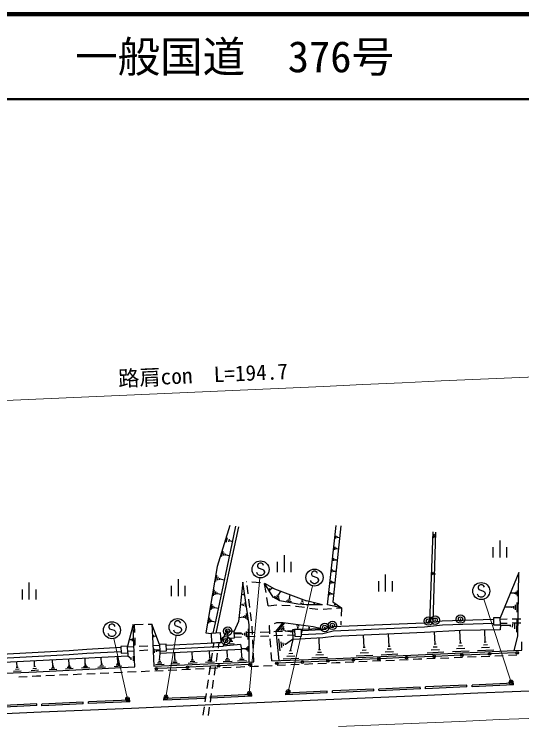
# Model space of a CAD drawing. Units: millimetres, scale not verified. Extents: x 40000 to 680000, y 20000 to 380000.
# Drawn here: x 209578 to 269242, y 297108 to 380000 of the extents above; entities that cross this region are included whole.
import ezdxf
from ezdxf.enums import TextEntityAlignment as Align

# ---------------------------------------------------------------- set-up
doc = ezdxf.new("R2010")
doc.units = ezdxf.units.MM
doc.header["$LTSCALE"] = 1000
doc.header["$PDMODE"] = 32
doc.header["$PDSIZE"] = 500
doc.linetypes.add('CHAIN', pattern=[18.5, 12, -1.5, 3.5, -1.5])
for name, color, linetype, lineweight in [('M-BGD', 7, 'Continuous', 25), ('M-BMK', 2, 'CHAIN', 13), ('M-STR-HTXT', 7, 'Continuous', 13), ('M-STR-STRC', 7, 'Continuous', 25), ('M-TTL', 2, 'Continuous', 140), ('M-TTL-LINE', 7, 'Continuous', 50)]:
    doc.layers.add(name, color=color, linetype=linetype, lineweight=lineweight)
doc.layers.add('M-TTL-TXT', color=7, linetype='Continuous')
doc.styles.add('ＭＳ ゴシック', font='')
doc.styles.get('ＭＳ ゴシック').set_extended_font_data('MS Gothic')

msp = doc.modelspace()

# ---------------------------------------------------------------- linework, layer by layer
at = {"layer": 'M-BGD'}
for p, q in [((258423, 308588), (258807, 319207)), ((258810, 308632), (259141, 319152)), ((234477, 317985), (234653, 318544)), ((234801, 318037), (234889, 318317)), ((247395, 318415), (247429, 318735)), ((247563, 318478), (247580, 318638)), ((247572, 318558), (247812, 318532)), ((234845, 318177), (235264, 318045)), ((266643, 318178), (266643, 316178)), ((233942, 316284), (234158, 316969)), ((234167, 316401), (234275, 316744)), ((247252, 317095), (247287, 317419)), ((247423, 317158), (247440, 317320)), ((247431, 317239), (247675, 317213)), ((265843, 317378), (265843, 316178)), ((267443, 317378), (267443, 316178)), ((234365, 316433), (234419, 316604)), ((234392, 316519), (234906, 316357)), ((241298, 316452), (241298, 314452)), ((247109, 315770), (247144, 316098)), ((247282, 315834), (247300, 315999)), ((247291, 315916), (247537, 315890)), ((240498, 315652), (240498, 314452)), ((242098, 315652), (242098, 314452)), ((246965, 314441), (247001, 314774)), ((247141, 314506), (247159, 314672)), ((247150, 314589), (247399, 314562)), ((253190, 314201), (253190, 312201)), ((268864, 314412), (266700, 309103)), ((228846, 313640), (228846, 311640)), ((233275, 313344), (233406, 314124)), ((233503, 313506), (233568, 313897)), ((233714, 313571), (233747, 313766)), ((233731, 313669), (234316, 313570)), ((246821, 313107), (246857, 313444)), ((246999, 313173), (247017, 313342)), ((252390, 313401), (252390, 312201)), ((253990, 313401), (253990, 312201)), ((211315, 313228), (211315, 311228)), ((228046, 312840), (228046, 311640)), ((229646, 312840), (229646, 311640)), ((236914, 313320), (236900, 313321)), ((237077, 311899), (236953, 312891)), ((238511, 313216), (237513, 313281)), ((239179, 312085), (239013, 313071)), ((239712, 312296), (239556, 312552)), ((239634, 312424), (239953, 312619)), ((247008, 313257), (247261, 313230)), ((210515, 312428), (210515, 311228)), ((212115, 312428), (212115, 311228)), ((232993, 311662), (233114, 312386)), ((233204, 311813), (233265, 312175)), ((233400, 311873), (233431, 312054)), ((233415, 311963), (233958, 311872)), ((236532, 311837), (236301, 311802)), ((236518, 311929), (236546, 311744)), ((240728, 311698), (240570, 311786)), ((240649, 311742), (240913, 312217)), ((241930, 311351), (242012, 311816)), ((246676, 311769), (246713, 312111)), ((246856, 311836), (246875, 312007)), ((246866, 311921), (247122, 311894)), ((268359, 311979), (267875, 311985)), ((268360, 312060), (268358, 311898)), ((268522, 312138), (268518, 311816)), ((268686, 312297), (268677, 311652)), ((236674, 310881), (236740, 310444)), ((237275, 310311), (237151, 311304)), ((239443, 310507), (239278, 311493)), ((240790, 311249), (240156, 311602)), ((240719, 311496), (240403, 311672)), ((242185, 310986), (241565, 311095)), ((242057, 311168), (241747, 311223)), ((242007, 311337), (241852, 311365)), ((243532, 310988), (243340, 311007)), ((243436, 310998), (243465, 311286)), ((245815, 310636), (243946, 311110)), ((244851, 310772), (244849, 310881)), ((268667, 310910), (268652, 309749)), ((232720, 310035), (232832, 310704)), ((232915, 310174), (232971, 310508)), ((233096, 310229), (233124, 310397)), ((233110, 310313), (233612, 310229)), ((236489, 310630), (236161, 310581)), ((236472, 310739), (236505, 310521)), ((239443, 310507), (240435, 310633)), ((241033, 310600), (242030, 310523)), ((242628, 310476), (242705, 310470)), ((242705, 310470), (243695, 310331)), ((243609, 310786), (243225, 310825)), ((244289, 310247), (245280, 310108)), ((244894, 310772), (244807, 310771)), ((245876, 310105), (246872, 310189)), ((247327, 310583), (247165, 310615)), ((247246, 310599), (247287, 310801)), ((247470, 310239), (248032, 310287)), ((248032, 310287), (247992, 309288)), ((268079, 310338), (267208, 310349)), ((268080, 310410), (268078, 310265)), ((268274, 310480), (268270, 310190)), ((268470, 310623), (268462, 310042)), ((236534, 309274), (236562, 309088)), ((236706, 309395), (236762, 309023)), ((236864, 309608), (236975, 308865)), ((237473, 308724), (237349, 309716)), ((232456, 308463), (232559, 309076)), ((232635, 308590), (232687, 308897)), ((232801, 308641), (232827, 308795)), ((232814, 308718), (233274, 308641)), ((236548, 309181), (235991, 309098)), ((240167, 308437), (240455, 308558)), ((240455, 308558), (241142, 308535)), ((240556, 307490), (241331, 308454)), ((247969, 308688), (247953, 308290)), ((266704, 308951), (267508, 308964)), ((266718, 308471), (267517, 308485)), ((268108, 308975), (269108, 308992)), ((268117, 308495), (269117, 308512)), ((268123, 308367), (268118, 307984)), ((268380, 308555), (268370, 307790)), ((268641, 308934), (268620, 307404)), ((223737, 308314), (224737, 308334)), ((223767, 307352), (223737, 308314)), ((225336, 308346), (225750, 308354)), ((226655, 305954), (225750, 308354)), ((237061, 307820), (237051, 306548)), ((237585, 307128), (237536, 308127)), ((239582, 308192), (239613, 308205)), ((239643, 307228), (239582, 308192)), ((240910, 307602), (241297, 308084)), ((241167, 307593), (241361, 307834)), ((241376, 307524), (241473, 307645)), ((241425, 307584), (242340, 307435)), ((241697, 307550), (242537, 307582)), ((242767, 308178), (243090, 308136)), ((242827, 308006), (242988, 307985)), ((242907, 307995), (242876, 307753)), ((244169, 307995), (244316, 307976)), ((244243, 307986), (244219, 307802)), ((262017, 306122), (261952, 307607)), ((264941, 306221), (264878, 307664)), ((267865, 308179), (266717, 308195)), ((267866, 308275), (267864, 308084)), ((223812, 305934), (223786, 306752)), ((225986, 306838), (225973, 307072)), ((225979, 306955), (226272, 306971)), ((235123, 306309), (235085, 306742)), ((235461, 307314), (236301, 307345)), ((236420, 307189), (235466, 307196)), ((235482, 306834), (236314, 306866)), ((236421, 307268), (236419, 307109)), ((236633, 307346), (236631, 307028)), ((236846, 307503), (236842, 306868)), ((236901, 307368), (237900, 307406)), ((236914, 306888), (237913, 306926)), ((238500, 307429), (239499, 307467)), ((238513, 306949), (239512, 306987)), ((240098, 307489), (241098, 307527)), ((240112, 307010), (241111, 307047)), ((241711, 307070), (242543, 307102)), ((245459, 305330), (245404, 306710)), ((250699, 305602), (250635, 307054)), ((253640, 305735), (253575, 307192)), ((259038, 305982), (258974, 307451)), ((223461, 306516), (223096, 306503)), ((223456, 306662), (223466, 306370)), ((223632, 305909), (223812, 305934)), ((233034, 306177), (232942, 305556)), ((233646, 306213), (233544, 305529)), ((236183, 305960), (234141, 305781)), ((235437, 306046), (234860, 305995)), ((235268, 306322), (234979, 306296)), ((237665, 305530), (237615, 306529)), ((239745, 305632), (239681, 306630)), ((240827, 305226), (240686, 306613)), ((241023, 305597), (240952, 306290)), ((241236, 305793), (241201, 306140)), ((241459, 305904), (241441, 306077)), ((241450, 305990), (242302, 306596)), ((242066, 305202), (242371, 306561)), ((259160, 305987), (258915, 305976)), ((262140, 306128), (261893, 306117)), ((265195, 305911), (264714, 305890)), ((265061, 306227), (264820, 306216)), ((269220, 305294), (269237, 306294)), ((222911, 305677), (223686, 305717)), ((222932, 305197), (223706, 305237)), ((224286, 305748), (225284, 305799)), ((224305, 305268), (225304, 305320)), ((225883, 305830), (226658, 305870)), ((225903, 305351), (226677, 305390)), ((226075, 304972), (226047, 305470)), ((226316, 305111), (226302, 305359)), ((226309, 305235), (226682, 305256)), ((226686, 305170), (226686, 304887)), ((230524, 304292), (230490, 305075)), ((232576, 304386), (232542, 305176)), ((234638, 304480), (234603, 305277)), ((236733, 305449), (236267, 305453)), ((236327, 304554), (236292, 305351)), ((236733, 305527), (236732, 305372)), ((236889, 305603), (236887, 305293)), ((237045, 305758), (237041, 305137)), ((242182, 305207), (241950, 305198)), ((245574, 305335), (245344, 305325)), ((250956, 305290), (250472, 305269)), ((250820, 305607), (250578, 305597)), ((254154, 305109), (253183, 305066)), ((253897, 305422), (253412, 305401)), ((253761, 305741), (253519, 305730)), ((260060, 305045), (258101, 304959)), ((259556, 305350), (258576, 305307)), ((259297, 305666), (258807, 305644)), ((263050, 305175), (261070, 305089)), ((262540, 305484), (261550, 305440)), ((262278, 305803), (261783, 305781)), ((265944, 305301), (264021, 305217)), ((265449, 305601), (264488, 305559)), ((222958, 304584), (202909, 303572)), ((216040, 303555), (216007, 304233)), ((217946, 303649), (217913, 304329)), ((219855, 303743), (219822, 304426)), ((221768, 303837), (221734, 304522)), ((222942, 304967), (222958, 304584)), ((223280, 304304), (222958, 304584)), ((223275, 304447), (223285, 304162)), ((223554, 304599), (223574, 304030)), ((226665, 304118), (226728, 304889)), ((228482, 304199), (228448, 304974)), ((230589, 304295), (230459, 304289)), ((232715, 304216), (232452, 304205)), ((232642, 304389), (232510, 304383)), ((232853, 304962), (232706, 303973)), ((233456, 304936), (233308, 303947)), ((234778, 304309), (234512, 304297)), ((234704, 304483), (234571, 304477)), ((236467, 304382), (236201, 304371)), ((236393, 304556), (236260, 304551)), ((237744, 303932), (237695, 304931)), ((239846, 304035), (239783, 305033)), ((243031, 304312), (241176, 304238)), ((242555, 304602), (241627, 304566)), ((242311, 304902), (241847, 304884)), ((246416, 304446), (244575, 304373)), ((245943, 304735), (245023, 304698)), ((245701, 305032), (245241, 305014)), ((251710, 304677), (249774, 304591)), ((251212, 304978), (250244, 304935)), ((254654, 304807), (252712, 304721)), ((256469, 304237), (257078, 304264)), ((257078, 304264), (257468, 304280)), ((258068, 304305), (259067, 304346)), ((259666, 304371), (260665, 304412)), ((261265, 304437), (262264, 304478)), ((262863, 304502), (263863, 304544)), ((264462, 304568), (265461, 304609)), ((266061, 304634), (267060, 304675)), ((267659, 304700), (268659, 304741)), ((209936, 303262), (209908, 303925)), ((211991, 303356), (211958, 304029)), ((214193, 303464), (214081, 303458)), ((214137, 303461), (214104, 304137)), ((216161, 303410), (215935, 303399)), ((216097, 303558), (215984, 303552)), ((218067, 303503), (217840, 303492)), ((218003, 303652), (217890, 303646)), ((220098, 303450), (219643, 303428)), ((219977, 303597), (219749, 303586)), ((219912, 303746), (219799, 303740)), ((222246, 303403), (221333, 303358)), ((222011, 303544), (221554, 303522)), ((221889, 303690), (221661, 303679)), ((221825, 303840), (221710, 303834)), ((225976, 303422), (237744, 303932)), ((227202, 303626), (226172, 303581)), ((226937, 303786), (226422, 303764)), ((226801, 303952), (226543, 303941)), ((226729, 304121), (226600, 304116)), ((229021, 303704), (227987, 303660)), ((228755, 303866), (228238, 303843)), ((228618, 304032), (228360, 304021)), ((228546, 304202), (228417, 304196)), ((231068, 303793), (230025, 303748)), ((230800, 303956), (230278, 303933)), ((230662, 304124), (230401, 304113)), ((233125, 303882), (232072, 303837)), ((232854, 304046), (232328, 304024)), ((235192, 303972), (234129, 303926)), ((234919, 304138), (234387, 304114)), ((236881, 304045), (235818, 303999)), ((236608, 304211), (236076, 304188)), ((237288, 303388), (237775, 303411)), ((237775, 303411), (238287, 303433)), ((238886, 303460), (239885, 303504)), ((240485, 303530), (241484, 303574)), ((242083, 303601), (243082, 303645)), ((243681, 303671), (244680, 303715)), ((245280, 303742), (246279, 303786)), ((246878, 303812), (247400, 303835)), ((247400, 303835), (247877, 303856)), ((248477, 303883), (249476, 303927)), ((250075, 303954), (251074, 303998)), ((251674, 304025), (252673, 304069)), ((253272, 304095), (254271, 304140)), ((254871, 304166), (255870, 304211)), ((210397, 302839), (209513, 302801)), ((210167, 303051), (209725, 303032)), ((210047, 303267), (209826, 303258)), ((212461, 302929), (211564, 302886)), ((212226, 303142), (211777, 303121)), ((212103, 303361), (211879, 303350)), ((214610, 303032), (213708, 302989)), ((214377, 303172), (213926, 303150)), ((214257, 303316), (214032, 303305)), ((216514, 303125), (215610, 303081)), ((216281, 303264), (215829, 303242)), ((218422, 303217), (217515, 303173)), ((218188, 303357), (217734, 303335)), ((218107, 302525), (219106, 302569)), ((220333, 303310), (219422, 303266)), ((219706, 302595), (220705, 302639)), ((221304, 302665), (222303, 302709)), ((222903, 302736), (223902, 302780)), ((224501, 302807), (225500, 302852)), ((226099, 302880), (227098, 302925)), ((227698, 302952), (228697, 302998)), ((229296, 303025), (230295, 303070)), ((230894, 303098), (231893, 303143)), ((232617, 303380), (232470, 302391)), ((232493, 303170), (233492, 303216)), ((233220, 303353), (233073, 302364)), ((234091, 303243), (235090, 303288)), ((235689, 303316), (236688, 303361)), ((210115, 302176), (211114, 302219)), ((211713, 302244), (212220, 302266)), ((212220, 302266), (212712, 302287)), ((213312, 302314), (214311, 302358)), ((214910, 302384), (215909, 302428)), ((216509, 302454), (217508, 302498)), ((232382, 301797), (232234, 300808)), ((232984, 301771), (232837, 300781)), ((257307, 300945), (252449, 300734)), ((257316, 300745), (257307, 300945)), ((262768, 301182), (257915, 300971)), ((257923, 300771), (257915, 300971)), ((262777, 300982), (257923, 300771)), ((262777, 300982), (262768, 301182)), ((268250, 301408), (263395, 301205)), ((263403, 301006), (263395, 301205)), ((268258, 301208), (263403, 301006)), ((268258, 301208), (268250, 301408)), ((232146, 300215), (231998, 299226)), ((232748, 300188), (232601, 299199)), ((237494, 300077), (232639, 299854)), ((237503, 299877), (237494, 300077)), ((246370, 300477), (241508, 300257)), ((241517, 300057), (241508, 300257)), ((246379, 300277), (241517, 300057)), ((246379, 300277), (246370, 300477)), ((251833, 300705), (246974, 300502)), ((246982, 300302), (246974, 300502)), ((251842, 300505), (246982, 300302)), ((251842, 300505), (251833, 300705)), ((252458, 300534), (252449, 300734)), ((257316, 300745), (252458, 300534)), ((223168, 299442), (218306, 299218)), ((223177, 299242), (218315, 299018)), ((223177, 299242), (223168, 299442)), ((232026, 299828), (227167, 299614)), ((227176, 299415), (227167, 299614)), ((232035, 299629), (227176, 299415)), ((232035, 299629), (232026, 299828)), ((232648, 299654), (232639, 299854)), ((237503, 299877), (232648, 299654)), ((212249, 298988), (207383, 298757)), ((212259, 298788), (207392, 298557)), ((212259, 298788), (212249, 298988)), ((217702, 299194), (212846, 298971)), ((212855, 298771), (212846, 298971)), ((217711, 298994), (212855, 298771)), ((217711, 298994), (217702, 299194)), ((218315, 299018), (218306, 299218)), ((231910, 298632), (231763, 297643)), ((232513, 298605), (232365, 297616))]:
    msp.add_line(p, q, dxfattribs=at)
for points in [[(234932, 319928), (233423, 315134), (232116, 307342), (232722, 307272)], [(232968, 307286), (233320, 308842), (234607, 314951), (235646, 319845)], [(233310, 307306), (233642, 308771), (234930, 314882), (235969, 319776)], [(248032, 310287), (246401, 310617), (247408, 319937)], [(247954, 319904), (247027, 310981), (248032, 310287)], [(258913, 318977), (258917, 318860), (258899, 318801), (258883, 318702), (258866, 318643), (258848, 318584), (258851, 318506), (258906, 318606), (258924, 318665), (258961, 318705), (258979, 318764), (258961, 318705), (258944, 318646), (258926, 318587), (258944, 318646), (258981, 318686), (259022, 318649), (259081, 318631), (259101, 318613)], [(258762, 314406), (258746, 314307), (258728, 314248), (258691, 314208), (258673, 314149), (258691, 314208), (258708, 314267), (258746, 314307), (258763, 314367), (258801, 314407), (258783, 314348), (258766, 314289), (258748, 314229), (258825, 314271), (258903, 314274), (258981, 314277), (259040, 314259), (259079, 314261)], [(268332, 305255), (268764, 306957), (268864, 314412)], [(237182, 303900), (237214, 308280), (236470, 313272), (235941, 308665), (235451, 307540)], [(242914, 310705), (240784, 311081), (240017, 311508), (238994, 313184)], [(238994, 313184), (240181, 312485), (243946, 311110)], [(245815, 310636), (243891, 310608), (242914, 310705)], [(240732, 304070), (240385, 307527), (241196, 308533)], [(241196, 308533), (244699, 308078), (245701, 307856)], [(243331, 307612), (245765, 307726), (247001, 308063), (257759, 308511), (259878, 308755), (265893, 308936)], [(243336, 307132), (245841, 307249), (247075, 307586), (257797, 308032), (259912, 308276), (265906, 308457)], [(223759, 303326), (223632, 305909), (223549, 308295), (222908, 305759)], [(225750, 308354), (225879, 306069), (225976, 303422)], [(227443, 305871), (233871, 306208), (234652, 307657)], [(266722, 308291), (266688, 307697), (262067, 307614), (257781, 307388), (247156, 306892), (245842, 306731), (242349, 306563), (242326, 307733), (245701, 307856)], [(227460, 305431), (234141, 305781), (234689, 306798)], [(236183, 305960), (236283, 305360), (226686, 304887)], [(203670, 304583), (216030, 305273), (218108, 305425), (222119, 305636)], [(203692, 304103), (216061, 304794), (218138, 304946), (222140, 305156)], [(239846, 304035), (247377, 304335), (257056, 304764), (269220, 305294)], [(202087, 302336), (212199, 302765), (223759, 303326)]]:
    msp.add_lwpolyline(points, dxfattribs=at)
for points in [[(265911, 308269), (266722, 308291), (266700, 309103), (265889, 309081)], [(234692, 306725), (235485, 306759), (235451, 307540), (234658, 307505)], [(242545, 306916), (243339, 306926), (243329, 307719), (242536, 307710)], [(233894, 306227), (233831, 307336), (232722, 307272), (232786, 306163)], [(226655, 305954), (226686, 305170), (227469, 305201), (227439, 305984)], [(222150, 304932), (222942, 304967), (222908, 305759), (222115, 305725)]]:
    msp.add_lwpolyline(points, close=True, dxfattribs=at)
for centre in [(258259, 308717), (259056, 308823), (262025, 308949), (246077, 307963), (246978, 308207), (234676, 307534), (234428, 306414)]:
    msp.add_circle(centre, 500, dxfattribs=at)
for p in [(262025, 308949), (246978, 308207), (258259, 308717), (259056, 308823), (234676, 307534), (246077, 307963), (234428, 306414)]:
    msp.add_point(p, dxfattribs=at)
at = {"layer": 'M-BMK'}
msp.add_lwpolyline([(247712, 296318), (252440, 296526), (257169, 296733), (261897, 296936), (266626, 297134), (271355, 297325), (276084, 297508), (280814, 297681), (285544, 297842), (290274, 297989), (295005, 298121), (299737, 298236), (304468, 298332), (309201, 298408), (313933, 298462), (318666, 298493), (323399, 298497), (328132, 298475), (332864, 298424), (336958, 298355)], dxfattribs=at)
at = {"layer": 'M-STR-HTXT'}
for p, q in [((245950, 336279), (135378, 331403)), ((237216, 300215), (238446, 313793)), ((241769, 300409), (244644, 312839)), ((267975, 301530), (264778, 311292)), ((227423, 299763), (228625, 307008)), ((222905, 299555), (221292, 306657))]:
    msp.add_line(p, q, dxfattribs=at)
msp.add_lwpolyline([(245950, 336279), (250558, 336495), (255167, 336709), (259775, 336920), (264384, 337126), (268994, 337324), (273603, 337514), (278213, 337694), (282824, 337861), (287435, 338014), (292047, 338152), (296659, 338272), (301271, 338374), (305884, 338454), (310497, 338512), (315110, 338545), (319724, 338552), (324338, 338532), (328951, 338481), (330749, 338453)], dxfattribs=at)
for centre, radius in [((267975, 301530), 150), ((267975, 301530), 120), ((267975, 301530), 90), ((267975, 301530), 60), ((267975, 301530), 30), ((267975, 301530), 20), ((237216, 300215), 150), ((237216, 300215), 120), ((237216, 300215), 90), ((237216, 300215), 60), ((237216, 300215), 30), ((237216, 300215), 20), ((241769, 300409), 150), ((241769, 300409), 120), ((241769, 300409), 90), ((241769, 300409), 60), ((241769, 300409), 30), ((241769, 300409), 20), ((222905, 299555), 150), ((222905, 299555), 120), ((222905, 299555), 90), ((222905, 299555), 60), ((222905, 299555), 30), ((222905, 299555), 20), ((227423, 299763), 150), ((227423, 299763), 120), ((227423, 299763), 90), ((227423, 299763), 60), ((227423, 299763), 30), ((227423, 299763), 20)]:
    msp.add_circle(centre, radius, dxfattribs=at)
for p in [(267975, 301530), (237216, 300215), (241769, 300409), (222905, 299555), (227423, 299763)]:
    msp.add_point(p, dxfattribs=at)
at = {"layer": 'M-STR-STRC'}
for p, q in [((238264, 315423), (238173, 315241)), ((238173, 315241), (238173, 315150)), ((238173, 315150), (238264, 314969)), ((238445, 315514), (238264, 315423)), ((238627, 315514), (238445, 315514)), ((238809, 315423), (238627, 315514)), ((238900, 315241), (238809, 315423)), ((238173, 314241), (238082, 314423)), ((238264, 314150), (238173, 314241)), ((238264, 314969), (238809, 314787)), ((238809, 314787), (238900, 314696)), ((238900, 314241), (238809, 314150)), ((238900, 314696), (238991, 314514)), ((238991, 314423), (238900, 314241)), ((238991, 314514), (238991, 314423)), ((244600, 314465), (244509, 314283)), ((244509, 314283), (244509, 314192)), ((244509, 314192), (244600, 314010)), ((244782, 314556), (244600, 314465)), ((244964, 314556), (244782, 314556)), ((245146, 314465), (244964, 314556)), ((245236, 314283), (245146, 314465)), ((238445, 314060), (238264, 314150)), ((238627, 314060), (238445, 314060)), ((238809, 314150), (238627, 314060)), ((244509, 313283), (244418, 313465)), ((244600, 314010), (245146, 313828)), ((245146, 313828), (245236, 313737)), ((245236, 313737), (245327, 313556)), ((245327, 313465), (245236, 313283)), ((245327, 313556), (245327, 313465)), ((244600, 313192), (244509, 313283)), ((244782, 313101), (244600, 313192)), ((244964, 313101), (244782, 313101)), ((245146, 313192), (244964, 313101)), ((245236, 313283), (245146, 313192)), ((264194, 312880), (264103, 312698)), ((264103, 312698), (264103, 312607)), ((264103, 312607), (264194, 312425)), ((264376, 312971), (264194, 312880)), ((264558, 312971), (264376, 312971)), ((264739, 312880), (264558, 312971)), ((264830, 312698), (264739, 312880)), ((264103, 311698), (264012, 311880)), ((264194, 311607), (264103, 311698)), ((264194, 312425), (264739, 312244)), ((264739, 312244), (264830, 312153)), ((264830, 311698), (264739, 311607)), ((264830, 312153), (264921, 311971)), ((264921, 311880), (264830, 311698)), ((264921, 311971), (264921, 311880)), ((264376, 311516), (264194, 311607)), ((264558, 311516), (264376, 311516)), ((264739, 311607), (264558, 311516)), ((220979, 308360), (220797, 308269)), ((221161, 308360), (220979, 308360)), ((221343, 308269), (221161, 308360)), ((228518, 308642), (228427, 308460)), ((228427, 308460), (228427, 308369)), ((228427, 308369), (228518, 308187)), ((228700, 308733), (228518, 308642)), ((228882, 308733), (228700, 308733)), ((229064, 308642), (228882, 308733)), ((229155, 308460), (229064, 308642)), ((220797, 308269), (220707, 308087)), ((220707, 308087), (220707, 307996)), ((220707, 307996), (220797, 307815)), ((220797, 307815), (221343, 307633)), ((221434, 308087), (221343, 308269)), ((221343, 307633), (221434, 307542)), ((221434, 307542), (221525, 307360)), ((228427, 307460), (228336, 307642)), ((228518, 308187), (229064, 308006)), ((229064, 308006), (229155, 307915)), ((229155, 307915), (229246, 307733)), ((229246, 307642), (229155, 307460)), ((229246, 307733), (229246, 307642)), ((220707, 307087), (220616, 307269)), ((220797, 306996), (220707, 307087)), ((220979, 306906), (220797, 306996)), ((221161, 306906), (220979, 306906)), ((221343, 306996), (221161, 306906)), ((221434, 307087), (221343, 306996)), ((221525, 307269), (221434, 307087)), ((221525, 307360), (221525, 307269)), ((228518, 307369), (228427, 307460)), ((228700, 307278), (228518, 307369)), ((228882, 307278), (228700, 307278)), ((229064, 307369), (228882, 307278)), ((229155, 307460), (229064, 307369)), ((252289, 304276), (249591, 304157)), ((255538, 304416), (252589, 304289)), ((258787, 304556), (255838, 304429)), ((262036, 304697), (259087, 304569)), ((265286, 304837), (262336, 304710)), ((268535, 304977), (265585, 304850)), ((233469, 303438), (230107, 303292)), ((237131, 303597), (233769, 303451)), ((243296, 303881), (240598, 303763)), ((246294, 304013), (243596, 303894)), ((249291, 304144), (246593, 304026)), ((229807, 303279), (226444, 303132))]:
    msp.add_line(p, q, dxfattribs=at)
for points in [[(212772, 298049), (223389, 298482), (241584, 299296), (257304, 299986), (264083, 300277), (272117, 300598)], [(135711, 295446), (136221, 294952), (136768, 294697), (137335, 294642), (156160, 295498), (177421, 296448), (199110, 297428), (212772, 298049)]]:
    msp.add_lwpolyline(points, dxfattribs=at)
for centre, radius in [((238536, 314787), 1000), ((244873, 313828), 1000), ((264467, 312244), 1000), ((221070, 307633), 1000), ((228791, 308006), 1000), ((268684, 304984), 150), ((268684, 304984), 120), ((268684, 304984), 100), ((249441, 304151), 150), ((249441, 304151), 120), ((249441, 304151), 100), ((252439, 304282), 150), ((252439, 304282), 120), ((252439, 304282), 100), ((255688, 304423), 150), ((255688, 304423), 120), ((255688, 304423), 100), ((258937, 304563), 150), ((258937, 304563), 120), ((258937, 304563), 100), ((262186, 304703), 150), ((262186, 304703), 120), ((262186, 304703), 100), ((265435, 304843), 150), ((265435, 304843), 120), ((265435, 304843), 100), ((229957, 303285), 150), ((229957, 303285), 120), ((229957, 303285), 100), ((233619, 303445), 150), ((233619, 303445), 120), ((233619, 303445), 100), ((237281, 303604), 150), ((237281, 303604), 120), ((237281, 303604), 100), ((240448, 303756), 150), ((240448, 303756), 120), ((240448, 303756), 100), ((243446, 303888), 150), ((243446, 303888), 120), ((243446, 303888), 100), ((246444, 304019), 150), ((246444, 304019), 120), ((246444, 304019), 100), ((226294, 303126), 150), ((226294, 303126), 120), ((226294, 303126), 100)]:
    msp.add_circle(centre, radius, dxfattribs=at)
at = {"layer": 'M-TTL'}
msp.add_line((680000, 380000), (40000, 380000), dxfattribs=at)
at = {"layer": 'M-TTL-LINE'}
msp.add_line((40000, 370000), (680000, 370000), dxfattribs=at)

# ---------------------------------------------------------------- texts
at = {"layer": 'M-STR-HTXT', "style": 'ＭＳ ゴシック'}
msp.add_text('路肩con\u3000L=194.7', height=1833, rotation=2.525, dxfattribs=at).set_placement((231838, 336157), align=Align.BOTTOM_CENTER)
at = {"layer": 'M-TTL-TXT', "style": 'ＭＳ ゴシック'}
msp.add_text('一般国道\u3000376号', height=3666, dxfattribs=at).set_placement((216734, 375000), align=Align.MIDDLE_LEFT)

doc.saveas('drawing.dxf')
